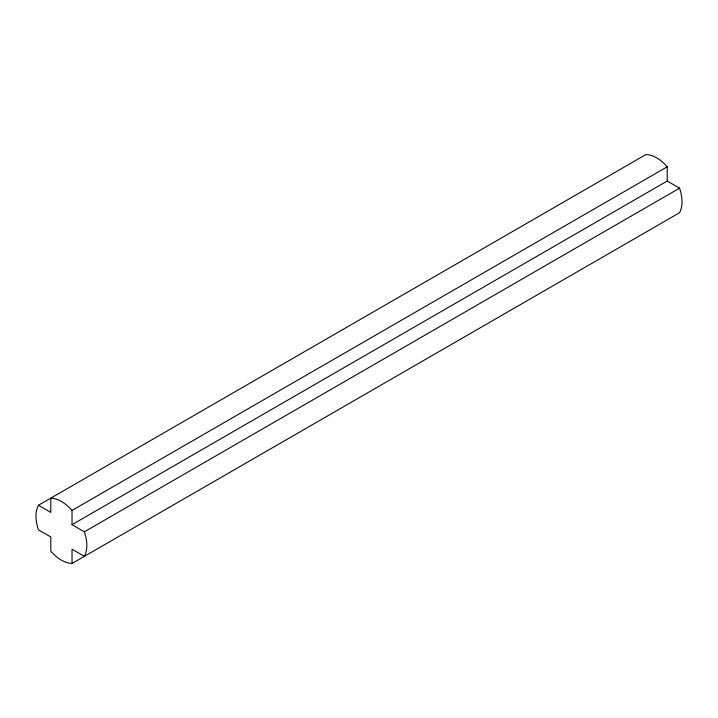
<?xml version="1.0" encoding="UTF-8"?>
<svg xmlns="http://www.w3.org/2000/svg" width="718" height="718" viewBox="0 0 718 718"><rect width="100%" height="100%" fill="white"/><g stroke="black" fill="none" stroke-linecap="round" stroke-linejoin="round"><path stroke-width="1.08" d="M38.44 505.275C34.491 512.84 35.864 522.022 38.44 529.821L50.781 536.947L50.781 551.2C56.255 557.33 63.507 563.109 72.033 563.477L679.56 212.725C683.509 205.16 682.136 195.978 679.56 188.179L667.219 181.053L72.033 524.678L72.033 510.426C66.568 504.296 59.307 498.516 50.781 498.148L50.781 512.401L38.44 505.275L645.967 154.523C654.493 154.891 661.745 160.67 667.219 166.8L667.219 181.053M72.033 510.426L667.219 166.8M72.033 524.678L84.383 531.805L679.56 188.179M84.383 531.805C86.95 539.604 88.323 548.785 84.383 556.351L72.033 549.225L72.033 563.477"/></g></svg>
